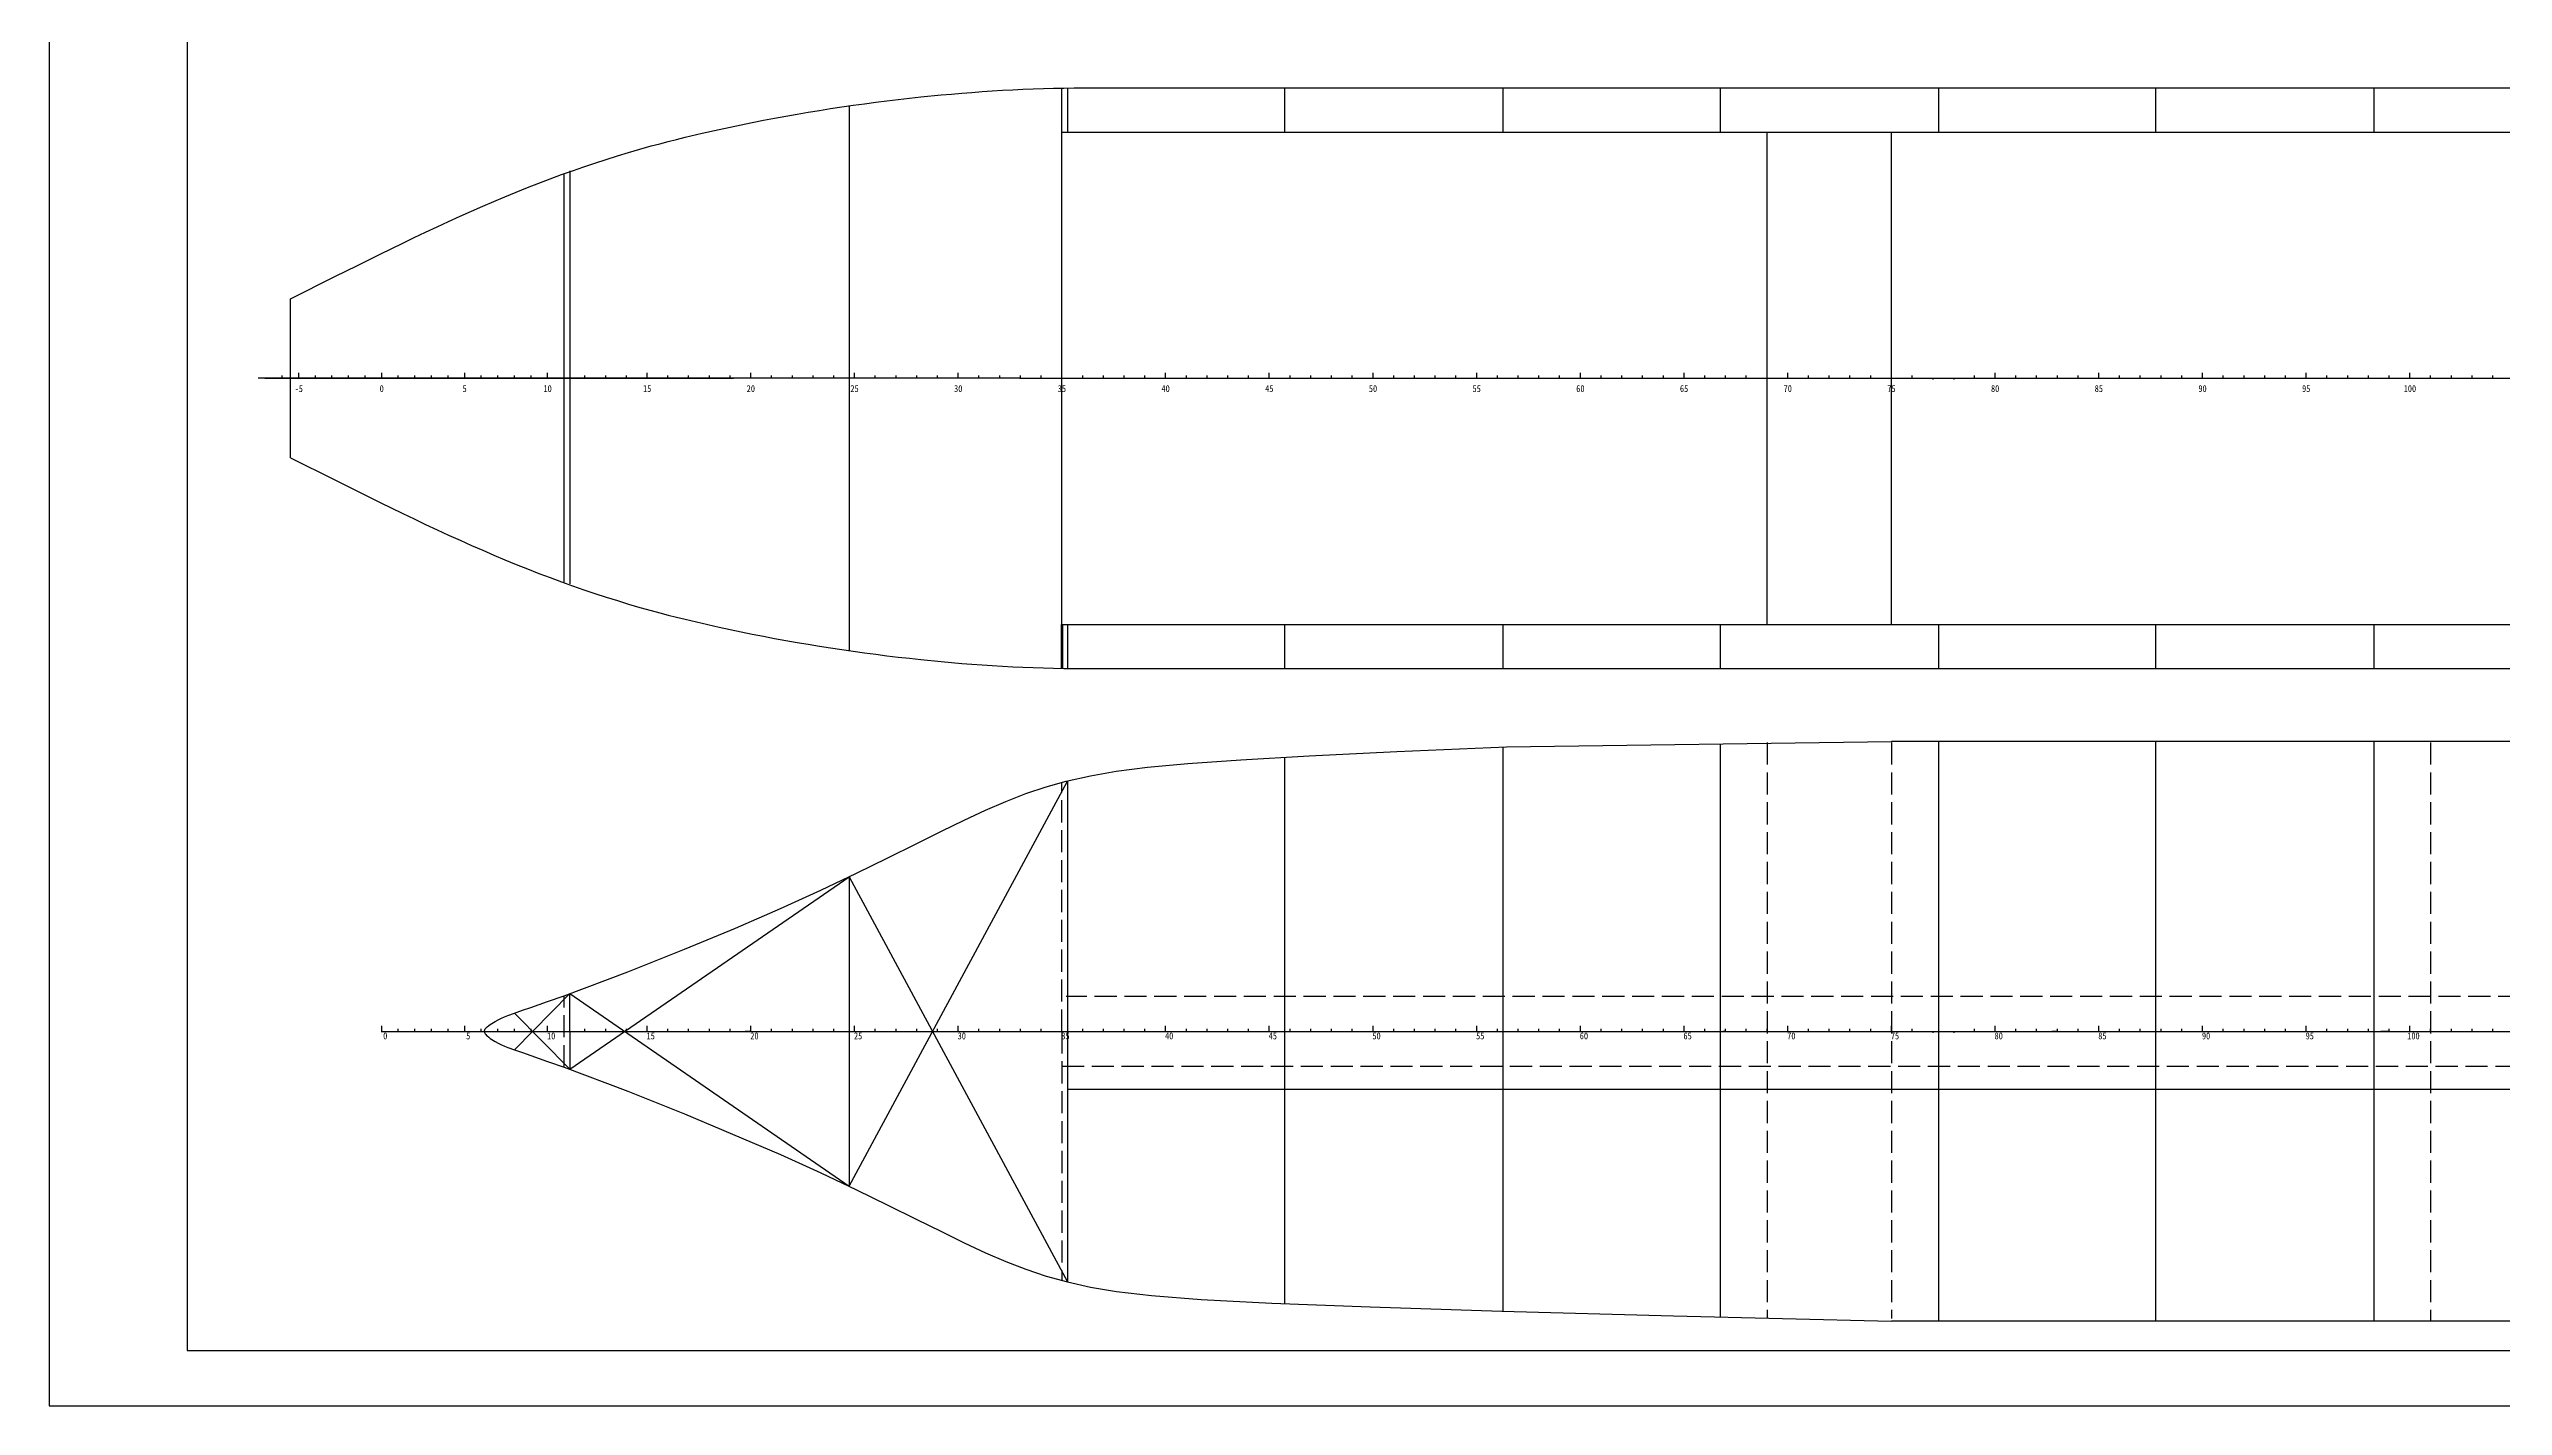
# Model space of a CAD drawing. Extents: x 259389 to 427589, y 305057 to 423857.
# Drawn here: x 259389 to 348133, y 305057 to 354127 of the extents above; entities that cross this region are included whole.
import ezdxf
from ezdxf.enums import TextEntityAlignment as Align

# ---------------------------------------------------------------- set-up
doc = ezdxf.new("R2010")
doc.units = 0
doc.header["$LTSCALE"] = 200
doc.header["$MEASUREMENT"] = 0
for name, pattern in [('ACAD_ISO03W100', [30, 12, -18]), ('DASHED1', [5.4, 4, -1.4]), ('DOT106', [0.6, 0, -0.6])]:
    doc.linetypes.add(name, pattern=pattern)
doc.layers.get('0').update_dxf_attribs({"color": 6, "linetype": 'CONTINUOUS'})
for name, color, linetype in [('16LOCK', 9, 'DOT106'), ('C-CON', 4, 'CONTINUOUS'), ('FRAME', 7, 'CONTINUOUS'), ('Y-CON', 3, 'DASHED1'), ('Y-H', 2, 'ACAD_ISO03W100')]:
    doc.layers.add(name, color=color, linetype=linetype)
doc.styles.get("Standard").update_dxf_attribs({"font": '', "width": 0.8})
doc.styles.get('STANDARD').set_extended_font_data('SimSun')

msp = doc.modelspace()

# ---------------------------------------------------------------- linework, layer by layer
at = {"color": 7, "linetype": 'Continuous'}
for p, q in [((259388.9, 423857.1), (259388.9, 305057.1)), ((259388.9, 305057.1), (427588.9, 305057.1))]:
    msp.add_line(p, q, dxfattribs=at)
at = {"color": 1, "linetype": 'Continuous'}
for p, q in [((264388.9, 421857.1), (264388.9, 307057.1)), ((264388.9, 307057.1), (425588.9, 307057.1))]:
    msp.add_line(p, q, dxfattribs=at)
for p, q in [((267819.1, 342222.4), (267819.1, 342322.4)), ((268419.1, 342222.4), (268419.1, 342422.4)), ((269019.1, 342222.4), (269019.1, 342322.4)), ((269619.1, 342222.4), (269619.1, 342322.4)), ((270219.1, 342222.4), (270219.1, 342322.4)), ((270819.1, 342222.4), (270819.1, 342322.4)), ((271419.1, 342222.4), (271419.1, 342422.4)), ((271419.1, 342222.4), (271419.1, 342322.4)), ((272019.1, 342222.4), (272019.1, 342322.4)), ((272619.1, 342222.4), (272619.1, 342322.4)), ((273219.1, 342222.4), (273219.1, 342322.4)), ((273819.1, 342222.4), (273819.1, 342322.4)), ((274419.1, 342222.4), (274419.1, 342422.4)), ((275019.1, 342222.4), (275019.1, 342322.4)), ((275619.1, 342222.4), (275619.1, 342322.4)), ((276219.1, 342222.4), (276219.1, 342322.4)), ((276819.1, 342222.4), (276819.1, 342322.4)), ((277419.1, 342222.4), (277419.1, 342422.4)), ((278019.1, 342222.4), (278019.1, 342322.4)), ((278769.1, 342222.4), (278769.1, 342322.4)), ((279519.1, 342222.4), (279519.1, 342322.4)), ((280269.1, 342222.4), (280269.1, 342322.4)), ((281019.1, 342222.4), (281019.1, 342422.4)), ((281769.1, 342222.4), (281769.1, 342322.4)), ((282519.1, 342222.4), (282519.1, 342322.4)), ((283269.1, 342222.4), (283269.1, 342322.4)), ((284019.1, 342222.4), (284019.1, 342322.4)), ((284769.1, 342222.4), (284769.1, 342422.4)), ((285519.1, 342222.4), (285519.1, 342322.4)), ((286269.1, 342222.4), (286269.1, 342322.4)), ((287019.1, 342222.4), (287019.1, 342322.4)), ((287769.1, 342222.4), (287769.1, 342322.4)), ((288519.1, 342222.4), (288519.1, 342422.4)), ((289269.1, 342222.4), (289269.1, 342322.4)), ((290019.1, 342222.4), (290019.1, 342322.4)), ((290769.1, 342222.4), (290769.1, 342322.4)), ((291519.1, 342222.4), (291519.1, 342322.4)), ((292269.1, 342222.4), (292269.1, 342422.4)), ((293019.1, 342222.4), (293019.1, 342322.4)), ((293769.1, 342222.4), (293769.1, 342322.4)), ((294519.1, 342222.4), (294519.1, 342322.4)), ((295269.1, 342222.4), (295269.1, 342322.4)), ((296019.1, 342222.4), (296019.1, 342422.4)), ((296769.1, 342222.4), (296769.1, 342322.4)), ((297519.1, 342222.4), (297519.1, 342322.4)), ((298269.1, 342222.4), (298269.1, 342322.4)), ((299019.1, 342222.4), (299019.1, 342322.4)), ((299769.1, 342222.4), (299769.1, 342422.4)), ((300519.1, 342222.4), (300519.1, 342322.4)), ((301269.1, 342222.4), (301269.1, 342322.4)), ((302019.1, 342222.4), (302019.1, 342322.4)), ((302769.1, 342222.4), (302769.1, 342322.4)), ((303519.1, 342222.4), (303519.1, 342422.4)), ((304269.1, 342222.4), (304269.1, 342322.4)), ((305019.1, 342222.4), (305019.1, 342322.4)), ((305769.1, 342222.4), (305769.1, 342322.4)), ((306519.1, 342222.4), (306519.1, 342322.4)), ((307269.1, 342222.4), (307269.1, 342422.4)), ((308019.1, 342222.4), (308019.1, 342322.4)), ((308769.1, 342222.4), (308769.1, 342322.4)), ((309519.1, 342222.4), (309519.1, 342322.4)), ((310269.1, 342222.4), (310269.1, 342322.4)), ((311019.1, 342222.4), (311019.1, 342422.4)), ((311769.1, 342222.4), (311769.1, 342322.4)), ((312519.1, 342222.4), (312519.1, 342322.4)), ((313269.1, 342222.4), (313269.1, 342322.4)), ((314019.1, 342222.4), (314019.1, 342322.4)), ((314769.1, 342222.4), (314769.1, 342422.4)), ((315519.1, 342222.4), (315519.1, 342322.4)), ((316269.1, 342222.4), (316269.1, 342322.4)), ((317019.1, 342222.4), (317019.1, 342322.4)), ((317769.1, 342222.4), (317769.1, 342322.4)), ((318519.1, 342222.4), (318519.1, 342422.4)), ((319269.1, 342222.4), (319269.1, 342322.4)), ((320019.1, 342222.4), (320019.1, 342322.4)), ((320769.1, 342222.4), (320769.1, 342322.4)), ((321519.1, 342222.4), (321519.1, 342322.4)), ((322269.1, 342222.4), (322269.1, 342422.4)), ((323019.1, 342222.4), (323019.1, 342322.4)), ((323769.1, 342222.4), (323769.1, 342322.4)), ((324519.1, 342222.4), (324519.1, 342322.4)), ((325269.1, 342222.4), (325269.1, 342322.4)), ((326019.1, 342222.4), (326019.1, 342422.4)), ((326769.1, 342222.4), (326769.1, 342322.4)), ((327519.1, 342222.4), (327519.1, 342172.4)), ((328269.1, 342222.4), (328269.1, 342172.4)), ((329019.1, 342222.4), (329019.1, 342322.4)), ((329769.1, 342222.4), (329769.1, 342422.4)), ((330519.1, 342222.4), (330519.1, 342322.4)), ((331269.1, 342222.4), (331269.1, 342322.4)), ((332019.1, 342222.4), (332019.1, 342322.4)), ((332769.1, 342222.4), (332769.1, 342322.4)), ((333519.1, 342222.4), (333519.1, 342422.4)), ((334269.1, 342222.4), (334269.1, 342322.4)), ((335019.1, 342222.4), (335019.1, 342322.4)), ((335769.1, 342222.4), (335769.1, 342322.4)), ((336519.1, 342222.4), (336519.1, 342322.4)), ((337269.1, 342222.4), (337269.1, 342422.4)), ((338019.1, 342222.4), (338019.1, 342322.4)), ((338769.1, 342222.4), (338769.1, 342322.4)), ((339519.1, 342222.4), (339519.1, 342322.4)), ((340269.1, 342222.4), (340269.1, 342322.4)), ((341019.1, 342222.4), (341019.1, 342422.4)), ((341769.1, 342222.4), (341769.1, 342322.4)), ((342519.1, 342222.4), (342519.1, 342322.4)), ((343269.1, 342222.4), (343269.1, 342322.4)), ((344019.1, 342222.4), (344019.1, 342322.4)), ((344769.1, 342222.4), (344769.1, 342422.4)), ((345519.1, 342222.4), (345519.1, 342322.4)), ((346269.1, 342222.4), (346269.1, 342322.4)), ((347019.1, 342222.4), (347019.1, 342322.4)), ((347769.1, 342222.4), (347769.1, 342322.4)), ((295994.1, 333322.4), (295994.1, 331722.4)), ((296044.1, 333322.4), (296044.1, 331722.4)), ((271419.1, 318599.6), (271419.1, 318799.6)), ((272019.1, 318599.6), (272019.1, 318699.6)), ((272619.1, 318599.6), (272619.1, 318699.6)), ((273219.1, 318599.6), (273219.1, 318699.6)), ((273819.1, 318599.6), (273819.1, 318699.6)), ((274419.1, 318599.6), (274419.1, 318799.6)), ((275019.1, 318599.6), (275019.1, 318699.6)), ((275619.1, 318599.6), (275619.1, 318699.6)), ((276219.1, 318599.6), (276219.1, 318699.6)), ((276819.1, 318599.6), (276819.1, 318699.6)), ((277419.1, 318599.6), (277419.1, 318799.6)), ((278019.1, 318599.6), (278019.1, 318699.6)), ((278769.1, 318599.6), (278769.1, 318699.6)), ((279519.1, 318599.6), (279519.1, 318699.6)), ((280269.1, 318599.6), (280269.1, 318699.6)), ((281019.1, 318599.6), (281019.1, 318799.6)), ((281769.1, 318599.6), (281769.1, 318699.6)), ((282519.1, 318599.6), (282519.1, 318699.6)), ((283269.1, 318599.6), (283269.1, 318699.6)), ((284019.1, 318599.6), (284019.1, 318699.6)), ((284769.1, 318599.6), (284769.1, 318799.6)), ((285519.1, 318599.6), (285519.1, 318699.6)), ((286269.1, 318599.6), (286269.1, 318699.6)), ((287019.1, 318599.6), (287019.1, 318699.6)), ((287769.1, 318599.6), (287769.1, 318699.6)), ((288519.1, 318599.6), (288519.1, 318799.6)), ((289269.1, 318599.6), (289269.1, 318699.6)), ((290019.1, 318599.6), (290019.1, 318699.6)), ((290769.1, 318599.6), (290769.1, 318699.6)), ((291519.1, 318599.6), (291519.1, 318699.6)), ((292269.1, 318599.6), (292269.1, 318799.6)), ((293019.1, 318599.6), (293019.1, 318699.6)), ((293769.1, 318599.6), (293769.1, 318699.6)), ((294519.1, 318599.6), (294519.1, 318699.6)), ((295269.1, 318599.6), (295269.1, 318699.6)), ((296019.1, 318599.6), (296019.1, 318799.6)), ((296769.1, 318599.6), (296769.1, 318699.6)), ((297519.1, 318599.6), (297519.1, 318699.6)), ((298269.1, 318599.6), (298269.1, 318699.6)), ((299019.1, 318599.6), (299019.1, 318699.6)), ((299769.1, 318599.6), (299769.1, 318799.6)), ((300519.1, 318599.6), (300519.1, 318699.6)), ((301269.1, 318599.6), (301269.1, 318699.6)), ((302019.1, 318599.6), (302019.1, 318699.6)), ((302769.1, 318599.6), (302769.1, 318699.6)), ((303519.1, 318599.6), (303519.1, 318799.6)), ((304269.1, 318599.6), (304269.1, 318699.6)), ((305019.1, 318599.6), (305019.1, 318699.6)), ((305769.1, 318599.6), (305769.1, 318699.6)), ((306519.1, 318599.6), (306519.1, 318699.6)), ((307269.1, 318599.6), (307269.1, 318799.6)), ((308019.1, 318599.6), (308019.1, 318699.6)), ((308769.1, 318599.6), (308769.1, 318699.6)), ((309519.1, 318599.6), (309519.1, 318699.6)), ((310269.1, 318599.6), (310269.1, 318699.6)), ((311019.1, 318599.6), (311019.1, 318799.6)), ((311769.1, 318599.6), (311769.1, 318699.6)), ((312519.1, 318599.6), (312519.1, 318699.6)), ((313269.1, 318599.6), (313269.1, 318699.6)), ((314019.1, 318599.6), (314019.1, 318699.6)), ((314769.1, 318599.6), (314769.1, 318799.6)), ((315519.1, 318599.6), (315519.1, 318699.6)), ((316269.1, 318599.6), (316269.1, 318699.6)), ((317019.1, 318599.6), (317019.1, 318699.6)), ((317769.1, 318599.6), (317769.1, 318699.6)), ((318519.1, 318599.6), (318519.1, 318799.6)), ((319269.1, 318599.6), (319269.1, 318699.6)), ((320019.1, 318599.6), (320019.1, 318699.6)), ((320769.1, 318599.6), (320769.1, 318699.6)), ((321519.1, 318599.6), (321519.1, 318699.6)), ((322269.1, 318599.6), (322269.1, 318799.6)), ((323019.1, 318599.6), (323019.1, 318699.6)), ((323769.1, 318599.6), (323769.1, 318699.6)), ((324519.1, 318599.6), (324519.1, 318699.6)), ((325269.1, 318599.6), (325269.1, 318699.6)), ((326019.1, 318599.6), (326019.1, 318799.6)), ((326769.1, 318599.6), (326769.1, 318699.6)), ((327519.1, 318599.6), (327519.1, 318549.6)), ((328269.1, 318599.6), (328269.1, 318549.6)), ((329019.1, 318599.6), (329019.1, 318699.6)), ((329769.1, 318599.6), (329769.1, 318799.6)), ((330519.1, 318599.6), (330519.1, 318699.6)), ((331269.1, 318599.6), (331269.1, 318699.6)), ((332019.1, 318599.6), (332019.1, 318699.6)), ((332769.1, 318599.6), (332769.1, 318699.6)), ((333519.1, 318599.6), (333519.1, 318799.6)), ((334269.1, 318599.6), (334269.1, 318699.6)), ((335019.1, 318599.6), (335019.1, 318699.6)), ((335769.1, 318599.6), (335769.1, 318699.6)), ((336519.1, 318599.6), (336519.1, 318699.6)), ((337269.1, 318599.6), (337269.1, 318799.6)), ((338019.1, 318599.6), (338019.1, 318699.6)), ((338769.1, 318599.6), (338769.1, 318699.6)), ((339519.1, 318599.6), (339519.1, 318699.6)), ((340269.1, 318599.6), (340269.1, 318699.6)), ((341019.1, 318599.6), (341019.1, 318799.6)), ((341769.1, 318599.6), (341769.1, 318699.6)), ((342519.1, 318599.6), (342519.1, 318699.6)), ((343269.1, 318599.6), (343269.1, 318699.6)), ((344019.1, 318599.6), (344019.1, 318699.6)), ((344769.1, 318599.6), (344769.1, 318799.6)), ((345519.1, 318599.6), (345519.1, 318699.6)), ((346269.1, 318599.6), (346269.1, 318699.6)), ((347019.1, 318599.6), (347019.1, 318699.6)), ((347769.1, 318599.6), (347769.1, 318699.6))]:
    msp.add_line(p, q)
at = {"layer": '16LOCK'}
for p, q in [((267219.1, 342222.4), (268119.1, 342222.4)), ((271419.1, 318599.6), (278019.1, 318599.6))]:
    msp.add_line(p, q, dxfattribs=at)
at = {"layer": 'C-CON'}
for p, q in [((296019.1, 318599.6), (296169.1, 318599.6)), ((296019.1, 318599.6), (296169.1, 318599.6)), ((308019.1, 318599.6), (308119.1, 318599.6)), ((320019.1, 318599.6), (319919.1, 318599.6)), ((332019.1, 318599.6), (331819.1, 318599.6)), ((344019.1, 318599.6), (343719.1, 318599.6))]:
    msp.add_line(p, q, dxfattribs=at)
at = {"layer": 'FRAME'}
for p, q in [((290101.1, 352303.4), (290509.1, 352350.4)), ((290509.1, 352350.4), (290919.1, 352394.4)), ((290919.1, 352394.4), (291655.1, 352467.4)), ((291655.1, 352467.4), (292024.1, 352500.4)), ((292024.1, 352500.4), (292393.1, 352532.4)), ((292393.1, 352532.4), (292762.1, 352561.4)), ((292762.1, 352561.4), (293131.1, 352588.4)), ((293131.1, 352588.4), (293501.1, 352613.4)), ((293501.1, 352613.4), (293870.1, 352635.4)), ((293870.1, 352635.4), (294240, 352655.4)), ((294240, 352655.4), (294610.1, 352672.4)), ((294610.1, 352672.4), (294979.1, 352687.4)), ((294979.1, 352687.4), (295349.1, 352700.4)), ((295349.1, 352700.4), (295719.1, 352709.4)), ((295719.1, 352709.4), (296089.1, 352716.4)), ((296019.1, 331722.4), (296019.1, 352722.4)), ((296019.1, 351122.4), (296019.1, 352722.4)), ((296089.1, 352716.4), (296459, 352721.4)), ((296459, 352721.4), (296829.1, 352722.4)), ((296829.1, 352722.4), (371480, 352722.4)), ((284418.1, 351392.4), (284821.1, 351474.4)), ((284821.1, 351474.4), (285225.1, 351553.4)), ((285225.1, 351553.4), (285629.1, 351630.4)), ((285629.1, 351630.4), (286033.1, 351704.4)), ((286033.1, 351704.4), (286438.1, 351775.4)), ((286438.1, 351775.4), (286843.1, 351844.4)), ((286843.1, 351844.4), (287249.1, 351910.4)), ((287249.1, 351910.4), (287655.1, 351974.4)), ((287655.1, 351974.4), (288062.1, 352035.4)), ((288062.1, 352035.4), (288469.1, 352094.4)), ((288469.1, 352094.4), (288876.1, 352150.4)), ((288876.1, 352150.4), (289284, 352204.4)), ((289284, 352204.4), (289692.1, 352255.4)), ((289692.1, 352255.4), (290101.1, 352303.4)), ((280758.1, 350508.4), (281168.1, 350623.4)), ((281168.1, 350623.4), (281473.1, 350705.4)), ((281473.1, 350705.4), (281779.1, 350785.4)), ((281779.1, 350785.4), (282084.1, 350862.4)), ((282084.1, 350862.4), (282391.1, 350938.4)), ((282391.1, 350938.4), (283005.1, 351083.4)), ((283005.1, 351083.4), (283621.1, 351222.4)), ((283621.1, 351222.4), (284019.1, 351308.4)), ((284019.1, 351308.4), (284418.1, 351392.4)), ((296019.1, 351122.4), (366519.1, 351122.4)), ((321519.1, 333322.4), (321519.1, 351122.4)), ((326019.1, 333322.4), (326019.1, 351097.4)), ((277918.1, 349585.4), (278320.1, 349729.4)), ((278320.1, 349729.4), (278723.1, 349869.4)), ((278723.1, 349869.4), (279127.1, 350005.4)), ((279127.1, 350005.4), (279533.1, 350137.4)), ((279533.1, 350137.4), (279940.1, 350265.4)), ((279940.1, 350265.4), (280348.1, 350389.4)), ((280348.1, 350389.4), (280758.1, 350508.4)), ((275473.1, 348617.4), (275877.1, 348787.4)), ((275877.1, 348787.4), (276282.1, 348954.4)), ((276282.1, 348954.4), (276689.1, 349117.4)), ((276689.1, 349117.4), (277098.1, 349277.4)), ((277098.1, 349277.4), (277507.1, 349433.4)), ((277507.1, 349433.4), (277918.1, 349585.4)), ((278019.1, 334823.2), (278019.1, 349621.6)), ((273420.1, 347700.4), (273835.1, 347892.4)), ((273835.1, 347892.4), (274251.1, 348082.4)), ((274251.1, 348082.4), (274669.1, 348268.4)), ((274669.1, 348268.4), (275070.1, 348444.4)), ((275070.1, 348444.4), (275473.1, 348617.4)), ((271358.1, 346710.4), (272180.1, 347112.4)), ((272180.1, 347112.4), (272592.1, 347310.4)), ((272592.1, 347310.4), (273006.1, 347506.4)), ((273006.1, 347506.4), (273420.1, 347700.4)), ((269719.1, 345897.4), (270538.1, 346305.4)), ((270538.1, 346305.4), (271358.1, 346710.4)), ((268119.1, 345097.9), (269719.1, 345897.4)), ((268119.1, 339346.9), (268119.1, 345097.9)), ((270417, 342222.4), (266953.1, 342222.4)), ((267219.1, 342222.4), (284145.3, 342222.4)), ((294519.1, 342222.4), (270417, 342222.4)), ((278019.1, 342222.4), (278169.1, 342222.4)), ((294494.1, 342222.4), (323249.9, 342222.4)), ((323249.9, 342222.4), (368019.1, 342222.4)), ((268119.1, 339346.9), (269719.1, 338547.4)), ((269719.1, 338547.4), (270538.1, 338139.4)), ((270538.1, 338139.4), (271358.1, 337734.4)), ((271358.1, 337734.4), (272180.1, 337332.4)), ((272180.1, 337332.4), (272592.1, 337134.4)), ((272592.1, 337134.4), (273006.1, 336938.4)), ((273006.1, 336938.4), (273420.1, 336744.4)), ((273420.1, 336744.4), (273835.1, 336552.4)), ((273835.1, 336552.4), (274251.1, 336362.4)), ((274251.1, 336362.4), (274669.1, 336176.4)), ((274669.1, 336176.4), (275070.1, 336000.4)), ((275070.1, 336000.4), (275473.1, 335827.4)), ((275473.1, 335827.4), (275877.1, 335657.4)), ((275877.1, 335657.4), (276282.1, 335490.4)), ((276282.1, 335490.4), (276689.1, 335327.4)), ((276689.1, 335327.4), (277098.1, 335167.4)), ((277098.1, 335167.4), (277507.1, 335011.4)), ((277507.1, 335011.4), (277918.1, 334859.4)), ((277918.1, 334859.4), (278320.1, 334715.4)), ((278320.1, 334715.4), (278723.1, 334575.4)), ((278723.1, 334575.4), (279127.1, 334439.4)), ((279127.1, 334439.4), (279533.1, 334307.4)), ((279533.1, 334307.4), (279940.1, 334179.4)), ((279940.1, 334179.4), (280348.1, 334055.4)), ((280348.1, 334055.4), (280758.1, 333936.4)), ((280758.1, 333936.4), (281168.1, 333821.4)), ((281168.1, 333821.4), (281473.1, 333739.4)), ((281473.1, 333739.4), (281779.1, 333659.4)), ((281779.1, 333659.4), (282084.1, 333582.4)), ((282084.1, 333582.4), (282391.1, 333506.4)), ((282391.1, 333506.4), (283005.1, 333361.4)), ((283005.1, 333361.4), (283621.1, 333222.4)), ((283621.1, 333222.4), (284019.1, 333136.4)), ((284019.1, 333136.4), (284418.1, 333052.4)), ((284418.1, 333052.4), (284821.1, 332970.4)), ((284821.1, 332970.4), (285225.1, 332891.4)), ((285225.1, 332891.4), (285629.1, 332814.4)), ((285629.1, 332814.4), (286033.1, 332740.4)), ((296019.1, 333322.4), (366519.1, 333322.4)), ((286033.1, 332740.4), (286438.1, 332669.4)), ((286438.1, 332669.4), (286843.1, 332600.4)), ((286843.1, 332600.4), (287249.1, 332534.4)), ((287249.1, 332534.4), (287655.1, 332470.4)), ((287655.1, 332470.4), (288062.1, 332409.4)), ((288062.1, 332409.4), (288469.1, 332350.4)), ((288469.1, 332350.4), (288876.1, 332294.4)), ((288876.1, 332294.4), (289284, 332240.4)), ((289284, 332240.4), (289692.1, 332189.4)), ((289692.1, 332189.4), (290101.1, 332141.4)), ((290101.1, 332141.4), (290509.1, 332094.4)), ((290509.1, 332094.4), (290919.1, 332050.4)), ((290919.1, 332050.4), (291655.1, 331977.4)), ((291655.1, 331977.4), (292024.1, 331944.4)), ((292024.1, 331944.4), (292393.1, 331912.4)), ((292393.1, 331912.4), (292762.1, 331883.4)), ((292762.1, 331883.4), (293131.1, 331856.4)), ((293131.1, 331856.4), (293501.1, 331831.4)), ((293501.1, 331831.4), (293870.1, 331809.4)), ((293870.1, 331809.4), (294240, 331789.4)), ((294240, 331789.4), (294610.1, 331772.4)), ((294610.1, 331772.4), (294979.1, 331757.4)), ((294979.1, 331757.4), (295349.1, 331744.4)), ((295349.1, 331744.4), (295719.1, 331735.4)), ((295719.1, 331735.4), (296089.1, 331728.4)), ((296089.1, 331728.4), (296459, 331723.4)), ((296459, 331723.4), (296829.1, 331722.4)), ((296829.1, 331722.4), (371480, 331722.4)), ((300578.1, 328291.6), (302486.7, 328426.7)), ((302486.7, 328426.7), (304963, 328567.6)), ((304963, 328567.6), (308128, 328721.7)), ((308128, 328721.7), (312102.7, 328896.6)), ((312102.7, 328896.6), (326019.1, 329080.7)), ((365574.8, 329080.7), (326019.1, 329080.7)), ((295447.1, 327445.5), (296169.1, 327645.9)), ((296169.1, 327645.9), (297049.3, 327845.8)), ((297049.3, 327845.8), (297980.4, 328008.6)), ((297980.4, 328008.6), (299116.4, 328154.7)), ((299116.4, 328154.7), (300578.1, 328291.6)), ((292486.3, 326242.8), (293255.7, 326602.5)), ((293255.7, 326602.5), (293989.7, 326920.5)), ((293989.7, 326920.5), (294712.3, 327200.4)), ((294712.3, 327200.4), (295447.1, 327445.5)), ((290746, 325384.3), (291657.7, 325837.9)), ((291657.7, 325837.9), (292486.3, 326242.8)), ((288584.8, 324321.8), (289728.3, 324879.1)), ((289728.3, 324879.1), (290746, 325384.3)), ((287296.5, 323712.6), (288584.8, 324321.8)), ((284209.5, 322338.9), (285844.3, 323051.6)), ((285844.3, 323051.6), (287296.5, 323712.6)), ((282373, 321574.7), (284209.5, 322338.9)), ((280315.8, 320759.1), (282373, 321574.7)), ((278019.1, 319892.1), (280315.8, 320759.1)), ((276815.1, 319471.6), (277419.1, 319683.6)), ((277419.1, 319683.6), (278019.1, 319892.1)), ((271419.1, 318599.6), (290743.5, 318599.6)), ((275136.1, 318599.6), (275140.1, 318630.6)), ((275136.1, 318599.6), (275140.1, 318568.6)), ((275140.1, 318630.6), (275149.1, 318660.6)), ((275149.1, 318660.6), (275164.1, 318688.6)), ((275164.1, 318688.6), (275183.1, 318714.6)), ((275183.1, 318714.6), (275206.1, 318740.6)), ((275206.1, 318740.6), (275231.1, 318763.6)), ((275231.1, 318763.6), (275287.1, 318809.6)), ((275287.1, 318809.6), (275344.1, 318851.6)), ((275344.1, 318851.6), (275401.1, 318890.6)), ((275401.1, 318890.6), (275458.1, 318927.6)), ((275458.1, 318927.6), (275516.1, 318962.6)), ((275516.1, 318962.6), (275631.1, 319025.6)), ((275631.1, 319025.6), (275747.1, 319080.6)), ((275747.1, 319080.6), (275864.1, 319130.6)), ((275864.1, 319130.6), (275982.1, 319176.6)), ((275982.1, 319176.6), (276220.1, 319261.6)), ((276220.1, 319261.6), (276516.1, 319365.6)), ((276516.1, 319365.6), (276815.1, 319471.6)), ((278019.1, 318599.6), (278219.1, 318599.6)), ((284769.1, 318599.6), (284569.1, 318599.6)), ((290743.5, 318599.6), (392548.8, 318599.6)), ((275140.1, 318568.6), (275149.1, 318538.6)), ((275149.1, 318538.6), (275164.1, 318510.6)), ((275164.1, 318510.6), (275183.1, 318484.6)), ((275183.1, 318484.6), (275206.1, 318458.6)), ((275206.1, 318458.6), (275231.1, 318435.6)), ((275231.1, 318435.6), (275287.1, 318389.6)), ((275287.1, 318389.6), (275344.1, 318347.6)), ((275344.1, 318347.6), (275401.1, 318308.6)), ((275401.1, 318308.6), (275458.1, 318271.6)), ((275458.1, 318271.6), (275516.1, 318236.6)), ((275516.1, 318236.6), (275631.1, 318173.6)), ((275631.1, 318173.6), (275747.1, 318118.6)), ((275747.1, 318118.6), (275864.1, 318068.6)), ((275864.1, 318068.6), (275982.1, 318022.6)), ((275982.1, 318022.6), (276220.1, 317937.6)), ((276220.1, 317937.6), (276516.1, 317833.6)), ((276516.1, 317833.6), (276815.1, 317727.6)), ((276815.1, 317727.6), (277419.1, 317515.6)), ((277419.1, 317515.6), (278019.1, 317307)), ((278019.1, 317307), (280315.8, 316440)), ((280315.8, 316440), (282373, 315624.4)), ((282373, 315624.4), (285844.3, 314147.5)), ((285844.3, 314147.5), (287296.5, 313486.5)), ((287296.5, 313486.5), (288584.8, 312877.3)), ((288584.8, 312877.3), (289728.3, 312320)), ((289728.3, 312320), (290746, 311814.9)), ((290746, 311814.9), (291657.7, 311361.3)), ((291657.7, 311361.3), (292486.3, 310956.3)), ((292486.3, 310956.3), (293255.7, 310596.6)), ((293255.7, 310596.6), (293989.7, 310278.6)), ((293989.7, 310278.6), (294712.3, 309998.8)), ((294712.3, 309998.8), (295447.1, 309753.6)), ((295447.1, 309753.6), (296218.2, 309539.6)), ((296218.2, 309539.6), (297049.3, 309353.3)), ((297049.3, 309353.3), (297998, 309190.5)), ((297998, 309190.5), (299257.1, 309044.7)), ((299257.1, 309044.7), (301053.3, 308908.5)), ((301053.3, 308908.5), (303613, 308774.7)), ((303613, 308774.7), (307162.9, 308636.1)), ((307162.9, 308636.1), (311929.5, 308485.3)), ((311929.5, 308485.3), (318139.4, 308315.2)), ((318139.4, 308315.2), (326019.1, 308118.4)), ((365574.8, 308118.4), (326019.1, 308118.4))]:
    msp.add_line(p, q, dxfattribs=at)
at = {"layer": 'FRAME', "color": 5}
for p, q in [((296219.1, 352718.9), (296219.1, 351122.4)), ((304069.1, 352722.4), (304069.1, 351122.4)), ((311969.1, 352722.4), (311969.1, 351122.4)), ((319819.1, 352722.4), (319819.1, 351122.4)), ((327719.1, 352722.4), (327719.1, 351122.4)), ((335569.1, 352722.4), (335569.1, 351122.4)), ((343469.1, 352722.4), (343469.1, 351122.4)), ((288319.1, 352064.9), (288319.1, 332372.1)), ((278219.1, 349729.4), (278219.1, 334787.4)), ((296219.1, 333322.4), (296219.1, 331726.5)), ((304069.1, 333322.4), (304069.1, 331722.4)), ((311969.1, 333322.4), (311969.1, 331722.4)), ((319819.1, 333322.4), (319819.1, 331722.4)), ((327719.1, 333322.4), (327719.1, 331722.4)), ((335569.1, 333322.4), (335569.1, 331722.4)), ((343469.1, 333322.4), (343469.1, 331722.4)), ((304069.1, 328497.2), (304069.1, 308745.3)), ((311969.1, 328890.7), (311969.1, 308478.5)), ((319819.1, 329000), (319819.1, 308273.2)), ((327719.1, 329080.7), (327719.1, 308118.4)), ((335569.1, 329080.7), (335569.1, 308118.4)), ((343469.1, 329080.7), (343469.1, 308118.4)), ((288319.1, 313003), (296219.1, 327657.2)), ((296219.1, 327657.2), (296219.1, 309539.4)), ((278219.1, 317231.5), (288319.1, 324196.1)), ((288319.1, 324196.1), (288319.1, 313003)), ((288319.1, 324196.1), (296219.1, 309539.4)), ((278219.1, 319967.6), (276220.1, 317937.6)), ((278219.1, 318599.6), (278219.1, 319967.6)), ((278219.1, 319967.6), (288319.1, 313003)), ((278219.1, 317231.5), (276220.1, 319261.6)), ((278219.1, 318599.6), (278219.1, 317231.5)), ((296219.1, 316509.6), (389569.1, 316509.6))]:
    msp.add_line(p, q, dxfattribs=at)
at = {"layer": 'Y-CON'}
for p, q in [((321519.1, 329048.9), (321519.1, 308222.6)), ((326019.1, 329048.9), (326019.1, 308222.6)), ((345519.1, 329048.9), (345519.1, 308150.2)), ((296019, 318599.6), (296019.4, 327604.4)), ((278019.1, 317307.2), (278019.1, 319891.9)), ((372519.1, 319859.6), (296169.1, 319859.6)), ((296019, 318599.6), (296019.4, 309594.7)), ((296019.1, 317339.6), (389619.1, 317339.6))]:
    msp.add_line(p, q, dxfattribs=at)
at = {"layer": 'Y-H'}
msp.add_line((296019.1, 333322.4), (296019.1, 331722.4), dxfattribs=at)

# ---------------------------------------------------------------- texts
at = {"layer": 'FRAME', "width": 0.8}
for s, p in [('-5', (268419.1, 341847.4)), ('0', (271419.1, 341847.4)), ('5', (274419.1, 341847.4)), ('10', (277419.1, 341847.4)), ('15', (281019.1, 341847.4)), ('20', (284769.1, 341847.4)), ('25', (288519.1, 341847.4)), ('30', (292269.1, 341847.4)), ('35', (296019.1, 341847.4)), ('40', (299769.1, 341847.4)), ('45', (303519.1, 341847.4)), ('50', (307269.1, 341847.4)), ('55', (311019.1, 341847.4)), ('60', (314769.1, 341847.4)), ('65', (318519.1, 341847.4)), ('70', (322269.1, 341847.4)), ('75', (326019.1, 341847.4)), ('80', (329769.1, 341847.4)), ('85', (333519.1, 341847.4)), ('90', (337269.1, 341847.4)), ('95', (341019.1, 341847.4)), ('100', (344769.1, 341847.4)), ('0', (271547.4, 318438.3)), ('5', (274547.4, 318438.3)), ('10', (277547.4, 318438.3)), ('15', (281147.4, 318438.3)), ('20', (284897.4, 318438.3)), ('25', (288647.4, 318438.3)), ('30', (292397.4, 318438.3)), ('35', (296147.4, 318438.3)), ('40', (299897.4, 318438.3)), ('45', (303647.4, 318438.3)), ('50', (307397.4, 318438.3)), ('55', (311147.4, 318438.3)), ('60', (314897.4, 318438.3)), ('65', (318647.4, 318438.3)), ('70', (322397.4, 318438.3)), ('75', (326147.4, 318438.3)), ('80', (329897.4, 318438.3)), ('85', (333647.4, 318438.3)), ('90', (337397.4, 318438.3)), ('95', (341147.4, 318438.3)), ('100', (344897.4, 318438.3))]:
    msp.add_text(s, height=250, dxfattribs=at).set_placement(p, align=Align.MIDDLE)

doc.saveas('drawing.dxf')
